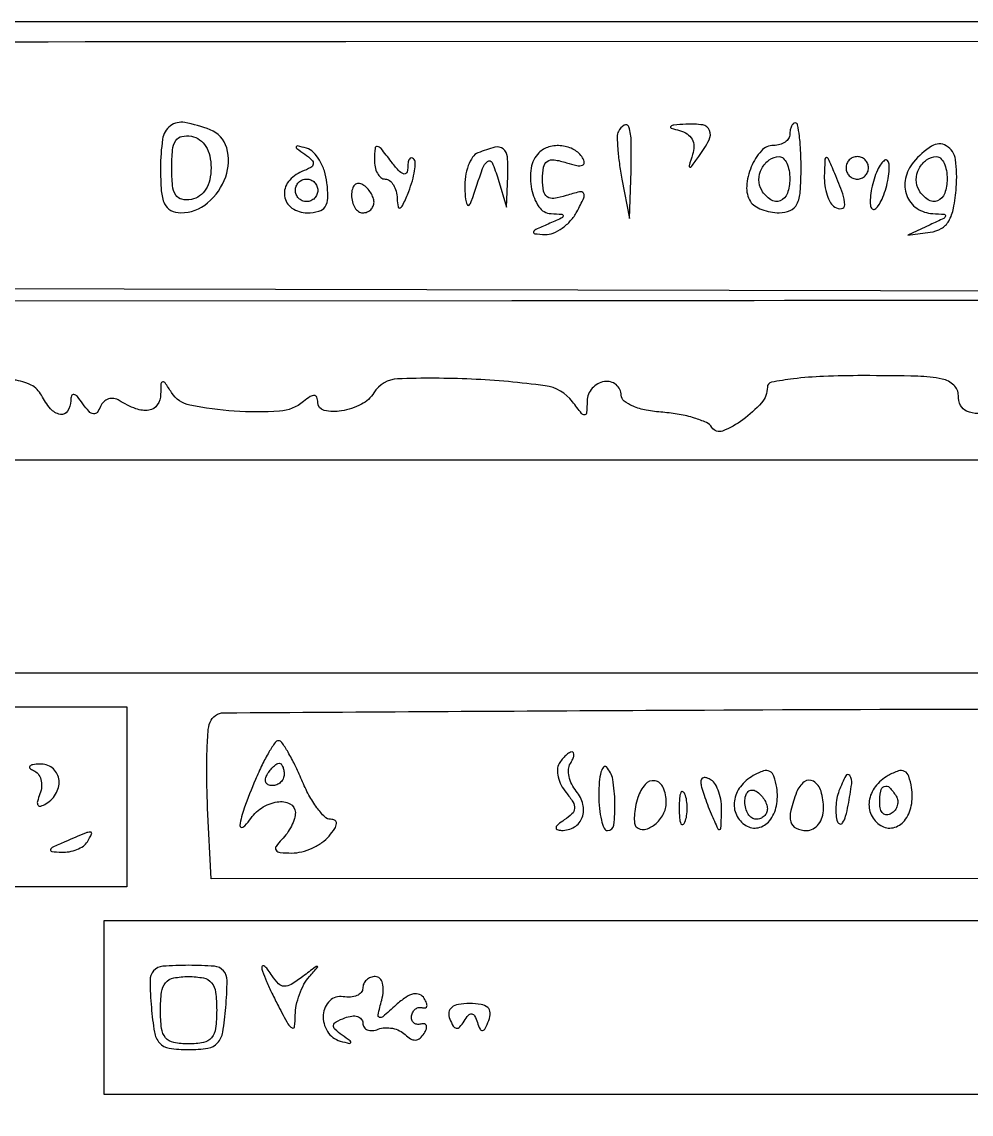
# Model space of a CAD drawing. Extents: x 0 to 960, y 2 to 508.
# Drawn here: x 449.7 to 534.1, y 410.8 to 508 of the extents above; entities that cross this region are included whole.
import ezdxf

# ---------------------------------------------------------------- set-up
doc = ezdxf.new("R2010")
doc.units = 0
doc.header["$MEASUREMENT"] = 0
doc.layers.get('0').update_dxf_attribs({"linetype": 'CONTINUOUS'})

msp = doc.modelspace()

# ---------------------------------------------------------------- linework, layer by layer
for points in [[(950.435205, 17.497208, 0.000014), (841.980241, 17.749425, 0.000448), (702.642048, 17.944951, 0.000127), (485.936462, 18), (20.872924, 18)], [(35, 483), (493.25, 483.195646, 0.000139), (665.793784, 483.317409, 0.000275), (802.789062, 483.527716, 0.00022)], [(528.327407, 270.897244, 0.00005), (624.844188, 271.243001, 0.000026), (722.113458, 271.606143, 0.197976)], [(390.897861, 407.965973, 0.000118), (246.535184, 408)], [(689, 485), (626.066422, 485), (563.132845, 485), (562.716254, 487.75), (562.299664, 490.5), (562.149832, 487.75, -0.044282), (561.925453, 486.190933, -0.189527), (561.40033, 485.433246, -0.130957), (560.369747, 485.08059, -0.017319), (558.04381, 485), (554.087619, 485), (553.742507, 492.25), (553.397394, 499.5), (553.198697, 491.746001), (553, 483.992002), (431.79506, 484.246001), (310.590119, 484.5)], [(534.766973, 473.12897, -0.096924), (533.731409, 473.340854, -0.185096), (533.195633, 473.851222, -0.111365), (533, 474.718674, 0.205919), (532.598586, 475.652034, 0.138856), (531.557068, 476.197608, 0.046245), (529.382336, 476.446948, 0.005433), (524.5, 476.5, 0.009555), (521.004094, 476.433187, 0.02053), (518.317605, 476.219772, 0.018231), (516.360748, 475.910424, 0.358682), (516, 475.472241, -0.181126), (515.481795, 474.088657, -0.056258), (513.816985, 472.563441, -0.06234), (512.021065, 471.571219, -0.364307), (511.0715, 471.88431, 0.147686), (510.577545, 472.321025, 0.032744), (509.511357, 472.72875, 0.031316), (508.167383, 473.053628, 0.025755), (506.702353, 473.234846, -0.029087), (505.229894, 473.426949, -0.050229), (504.046664, 473.777803, -0.067341), (503.256134, 474.233707, -0.231929), (503.002005, 474.75, 0.227871), (502.54463, 475.697574, 0.212189), (501.497306, 475.9704, 0.170337), (500.41209, 475.37645, 0.180527), (499.968197, 474.25, -0.012321), (499.922727, 473.188602, -0.379035), (499.748745, 473.016923, -0.241253), (499.473152, 473.139775, -0.006988), (498.65979, 474.179111, 0.199268), (496.221805, 475.598937, 0.022169), (489.674787, 476.187435, 0.020751), (483.103082, 476.21255, 0.249903), (480.987946, 474.980496, -0.136851), (479.872853, 473.951611, -0.076162), (478.105433, 473.363617, -0.099393), (476.573091, 473.408067, -0.349148), (476, 474.128719, 0.086657), (475.92289, 474.570295, 0.301977), (475.701789, 474.734396, 0.159444), (475.327724, 474.633173, 0.028063), (474.734394, 474.19453, -0.157263), (472.592554, 473.337183, -0.034311), (468.566496, 473.336433, -0.032808), (464.620083, 473.868445, -0.204724), (462.978314, 475, 0.009637), (462.41912, 475.848429, 0.291607), (462.194699, 475.943658, 0.350425), (462.046147, 475.777834, 0.011799), (462.015313, 474.838484, -0.148845), (461.71802, 473.893294, -0.208203), (460.977315, 473.428909, -0.128524), (459.80976, 473.553354, -0.049269), (458.33541, 474.284351, 0.100372), (457.85206, 474.465554, 0.11658), (457.363318, 474.429561, 0.117573), (456.945446, 474.17925, 0.103334), (456.661541, 473.756231, -0.066607), (456.360363, 473.227976, -0.275046), (456.032969, 473.09615, -0.173837), (455.640545, 473.309647, -0.028195), (455.091444, 474, 0.021325), (454.603821, 474.630643, 0.161814), (454.287572, 474.824151, 0.393062), (454.0879, 474.709625, 0.072317), (454.015313, 474.25, -0.141031), (453.739032, 473.33242, -0.305839), (453.092986, 473.055836, -0.16667), (452.216826, 473.556799, -0.061278), (451.402814, 474.75, 0.157573), (450.483798, 475.662679, 0.090323), (448.971804, 476.112569, 0.036457)], [(615.383203, 80.000173, -0.000023), (732.426715, 80.015952, -0.001336)]]:
    msp.add_lwpolyline(points, format="xyb")
for points in [[(0, 506.997931, 0.413744), (0.499175, 506.497956, 0.000009), (119.565086, 506.309239, 0.000389), (266.438022, 506.193292, 0.000135), (478.500003, 506.247931), (957.000006, 506.5), (957.000003, 492.25, 0.003283), (957.051316, 484.433909, 0.022941), (957.276316, 480.624999, 0.050445), (957.702039, 478.584445, 0.327042), (958.5, 478, 0.332163), (959.30285, 478.599499, 0.04712), (959.725, 480.75, 0.021839), (959.949138, 484.748421, 0.003082), (960, 493), (960, 508), (480, 508, 0.000134), (267.362961, 507.942881, 0.000388), (120.002198, 507.749478, 0.000009), (0.498924, 507.497915, 0.413592)], [(462, 495, 0.018269), (462.075295, 492.939985, 0.08767), (462.3625, 491.805556, 0.167991), (462.917027, 491.217106, 0.121136), (463.8, 491, 0.177466), (466.196366, 491.878206, 0.132742), (467.807584, 494.211697, 0.155086), (467.891413, 496.778718, 0.236601), (466.418213, 498.393011, 0.044796), (464.157977, 499.035311, 0.213728), (462.883537, 498.731827, 0.194597), (462.187809, 497.548511, 0.036797)], [(508.194574, 498.321349, -0.082877), (508.864112, 498.019866, -0.122101), (509.296623, 497.545552, -0.121205), (509.459403, 496.921352, -0.080927), (509.350242, 496.18735, 0.004026), (509.041121, 495.191887, 0.4023), (509.101999, 495.072613, 0.327777), (509.245651, 495.116987, 0.003531), (509.890355, 496, 0.033704), (510.813783, 497.485371, 0.219782), (510.861861, 498.340825, 0.27008), (510.255411, 498.818021, 0.047691), (508.75, 498.883999, 0.007184), (507.680202, 498.813419, 0.179804), (507.417648, 498.691077, 0.554937), (507.452987, 498.543029, 0.01638)], [(518, 498, -0.141874), (517.889573, 497.61866, -0.099744), (517.57917, 497.29375, -0.084602), (517.114976, 497.074877, -0.068054), (516.567388, 497, 0.212468), (515.467765, 496.510639, 0.085137), (514.568431, 495.087313, 0.080784), (514.160832, 493.365366, 0.157479), (514.494469, 492.008949, 0.110683), (514.872737, 491.62199, 0.050409), (515.505026, 491.296379, 0.046495), (516.270296, 491.074747, 0.047279), (517.059017, 491, 0.101924), (518.039162, 491.201897, 0.180092), (518.628689, 491.765203, 0.095616), (518.925073, 492.874334, 0.017619), (519, 495, 0.011735), (518.964002, 496.53358, 0.019357), (518.853125, 497.825, 0.014069), (518.69791, 498.834959, 0.362246), (518.5, 499, 0.191087), (518.309059, 498.924262, 0.088204), (518.146875, 498.70625, 0.068025), (518.036847, 498.382709, 0.048028)], [(502.752489, 498.25, 0.117561), (502.645509, 497.770392, 0.01452), (502.692571, 496.692187, 0.016503), (502.830133, 495.395117, 0.012956), (503.061831, 494), (503.736718, 490.5), (503.868359, 494.75, 0.011812), (503.887354, 497.337403, 0.073218), (503.67307, 498.644802, 0.477955), (503.268306, 498.802004, 0.150118)], [(466.5, 495, -0.054239), (466.38444, 493.937852, -0.085284), (466.038986, 493.089983, -0.100563), (465.482254, 492.501297, -0.106041), (464.75, 492.190371, -0.100057), (463.899296, 492.198194, -0.204036), (463.362261, 492.574492, -0.115792), (463.075836, 493.420352, -0.02399), (463, 495, -0.02399), (463.075836, 496.579648, -0.115792), (463.362261, 497.425508, -0.204036), (463.899296, 497.801806, -0.100057), (464.75, 497.809629, -0.106041), (465.482254, 497.498703, -0.100563), (466.038986, 496.910017, -0.085284), (466.38444, 496.062148, -0.054239)], [(474.833846, 496.215294, -0.033349), (475.474484, 495.698245, -0.25149), (475.597189, 495.342694, -0.235491), (475.370699, 495.027446, -0.029717), (474.583846, 494.670548, 0.138329), (473.379147, 493.771123, 0.198883), (473.038637, 492.500936, 0.212646), (473.69812, 491.424745, 0.15164), (475.066422, 491, 0.063125), (476.089994, 491.129743, 0.186866), (476.655818, 491.535089, 0.142947), (476.889243, 492.30129, 0.032407), (476.816422, 493.672881, 0.049767), (476.584102, 494.725197, 0.054218), (476.152324, 495.679058, 0.0611), (475.597698, 496.400445, 0.133453), (475, 496.749012, 0.007171), (474.195992, 496.952839, 0.394473), (474.071513, 496.881975, 0.319113), (474.121577, 496.72885, 0.006159)], [(495.666667, 496.333333, 0.158383), (494.977314, 494.980412, 0.08897), (495.015289, 493.117978, 0.098431), (495.675043, 491.531437, 0.239512), (496.75, 490.929715, -0.011173), (497.721577, 490.868926, -0.467319), (497.827495, 490.717909, -0.223503), (497.652006, 490.510599, -0.005675), (496.5, 490, 0.006475), (495.387493, 489.504775, 0.21351), (495.198914, 489.289042, 0.474728), (495.303408, 489.132579, 0.01364), (496.214816, 489.070285, 0.106001), (496.953612, 489.197294, 0.059695), (497.755202, 489.635943, 0.055592), (498.494375, 490.298812, 0.059395), (499.050643, 491.094628, 0.012883), (499.672462, 492.332122, 0.264031), (499.641715, 492.733713, 0.314663), (499.295038, 492.867535, 0.016505), (498.085827, 492.527241, -0.040484), (497.015906, 492.280776, -0.192392), (496.41674, 492.424013, -0.198315), (496.09216, 492.93664, -0.043253), (496, 494, -0.043206), (496.092635, 495.070007, -0.201685), (496.41989, 495.579731, -0.191177), (497.026419, 495.718056, -0.038459), (498.125229, 495.460254, 0.021768), (499.055035, 495.209117, 0.128686), (499.554692, 495.226959, 0.359143), (499.712143, 495.462349, 0.113869), (499.566212, 495.892866, 0.129036), (498.810467, 496.611983, 0.098173), (497.716907, 496.960105, 0.097916), (496.570716, 496.865061, 0.127549)], [(529.010569, 495.512735, 0.119706), (528.299406, 494.057075, 0.144215), (528.405926, 492.544109, 0.154332), (529.298506, 491.401107, 0.141463), (530.718615, 490.929715, -0.010235), (531.744581, 490.868181, -0.454825), (531.857897, 490.714934, -0.229098), (531.68984, 490.501689, -0.005323), (530.5, 489.938203), (528.5, 489.016978), (530.5, 489.266805, 0.100485), (531.4766, 489.5954, 0.13105), (532.140558, 490.259469, 0.085615), (532.561894, 491.399946, 0.025084), (532.810365, 493.258317, 0.056218), (532.737024, 495.738742, 0.22715), (531.919335, 496.963695, 0.284208), (530.62108, 496.939889, 0.07663)], [(481.031803, 495.75, 0.055266), (481.093736, 495.080546, 0.075812), (481.303092, 494.514063, 0.096209), (481.621002, 494.13445, 0.17212), (482, 494, -0.167543), (482.386542, 493.866735, -0.090437), (482.72487, 493.485937, -0.072704), (482.964977, 492.919409, -0.054934), (483.063386, 492.25, 0.034598), (483.139635, 491.529076, 0.533259), (483.330654, 491.444582, 0.148072), (483.606183, 491.762914, 0.009732), (484.084869, 492.895184, 0.024536), (484.413652, 493.850538, 0.033462), (484.608339, 494.739968, 0.035361), (484.664735, 495.462453, 0.200786), (484.521483, 495.811851, 0.21739), (484.325446, 495.885031, 0.240059), (484.153186, 495.781295, 0.102993), (484.035833, 495.462079, 0.036774), (484, 494.975537, -0.132657), (483.887232, 494.557981, -0.371113), (483.622268, 494.466475, -0.11572), (483.176708, 494.77696, -0.021058), (482.531803, 495.55887, 0.007128), (481.626734, 496.720677, 0.194392), (481.294418, 496.90688, 0.423232), (481.088541, 496.742426, 0.019471)], [(490.25, 496.337719, 0.150181), (489.776218, 495.953286, 0.05938), (489.390378, 495.198163, 0.051688), (489.141201, 494.224237, 0.044226), (489.078947, 493.166667, 0.017073), (489.13937, 492.219996, 0.090986), (489.281661, 491.723958, 0.50631), (489.463525, 491.692253, 0.121623), (489.658175, 492, -0.004445), (490.666941, 494.937332, -0.13384), (491.107886, 495.573908, -0.505927), (491.505046, 495.477618, -0.025026), (492.037968, 494), (492.80064, 491.5), (492.90032, 494.25, 0.026989), (492.86957, 495.983817, 0.211023), (492.500199, 496.680266, 0.233794), (491.764564, 496.835425, 0.033027)], [(518, 494, -0.086441), (517.77983, 492.735988, -0.21455), (517.141919, 492.074954, -0.248207), (516.303763, 492.164196, -0.106542), (515.5, 493, -0.144187), (515.245197, 493.930897, -0.115518), (515.502676, 494.942453, -0.118376), (516.174754, 495.716636, -0.156311), (517.059017, 496, -0.200667), (517.418575, 495.849643, -0.084925), (517.723586, 495.4125, -0.064972), (517.93082, 494.76556, -0.045091)], [(523, 495, 0.099038), (523.076342, 494.618362, 0.097945), (523.29375, 494.29375, 0.097945), (523.618362, 494.076342, 0.099038), (524, 494, 0.099038), (524.381638, 494.076342, 0.097945), (524.70625, 494.29375, 0.097945), (524.923658, 494.618362, 0.099038), (525, 495, 0.099038), (524.923658, 495.381638, 0.097945), (524.70625, 495.70625, 0.097945), (524.381638, 495.923658, 0.099038), (524, 496, 0.099038), (523.618362, 495.923658, 0.097945), (523.29375, 495.70625, 0.097945), (523.076342, 495.381638, 0.099038)], [(532, 494, -0.086441), (531.77983, 492.735988, -0.21455), (531.141919, 492.074954, -0.248207), (530.303763, 492.164196, -0.106542), (529.5, 493, -0.144187), (529.245197, 493.930897, -0.115518), (529.502676, 494.942453, -0.118376), (530.174754, 495.716636, -0.156311), (531.059017, 496, -0.200667), (531.418575, 495.849643, -0.084925), (531.723586, 495.4125, -0.064972), (531.93082, 494.76556, -0.045091)], [(521.070285, 494.309017, 0.042673), (521.117381, 493.425041, 0.045307), (521.314396, 492.580088, 0.049915), (521.621061, 491.892224, 0.125173), (522, 491.5, 0.170953), (522.600228, 491.368962, 0.378432), (522.887087, 491.693694, 0.086739), (522.711699, 492.697095, 0.014943), (522, 494.5, 0.003353), (521.41595, 495.834417, 0.352087), (521.249832, 495.919734, 0.343362), (521.126981, 495.775846, 0.003282)], [(525.5, 494, 0.02589), (525.275275, 493.139896, 0.033766), (525.16478, 492.334178, 0.03586), (525.166688, 491.677875, 0.179595), (525.317388, 491.349279, 0.359517), (525.561009, 491.32603, 0.088737), (525.87103, 491.627928, 0.052153), (526.202482, 492.210259, 0.026483), (526.5, 493, 0.02589), (526.724725, 493.860104, 0.033766), (526.83522, 494.665822, 0.03586), (526.833312, 495.322125, 0.179595), (526.682612, 495.650721, 0.359517), (526.438991, 495.67397, 0.088737), (526.12897, 495.372072, 0.052153), (525.797518, 494.789741, 0.026483)], [(476, 493, -0.099038), (475.923658, 492.618362, -0.097945), (475.70625, 492.29375, -0.097945), (475.381638, 492.076342, -0.099038), (475, 492, -0.099038), (474.618362, 492.076342, -0.097945), (474.29375, 492.29375, -0.097945), (474.076342, 492.618362, -0.099038), (474, 493, -0.099038), (474.076342, 493.381638, -0.097945), (474.29375, 493.70625, -0.097945), (474.618362, 493.923658, -0.099038), (475, 494, -0.099038), (475.381638, 493.923658, -0.097945), (475.70625, 493.70625, -0.097945), (475.923658, 493.381638, -0.099038)], [(479, 492.559017, 0.062283), (479.074545, 491.962904, 0.080552), (479.29375, 491.457961, 0.097988), (479.618621, 491.120018, 0.153634), (480, 491, 0.092995), (480.381732, 491.071618, 0.096318), (480.70625, 491.276414, 0.099231), (480.923444, 491.581949, 0.105429), (481, 491.940983, 0.089642), (480.926698, 492.346558, 0.053229), (480.70625, 492.7871, 0.051032), (480.382515, 493.193797, 0.06081), (480, 493.5, 0.139169), (479.620352, 493.607943, 0.191142), (479.29375, 493.478525, 0.138808), (479.073267, 493.110654, 0.066118)], [(5.998407, 426.25), (5.996813, 402.5), (14.248407, 402.5), (22.5, 402.5), (22.753164, 248.25), (23.006328, 94), (14.503164, 94), (6, 94), (6, 75.513061), (6, 57.026122), (16.25, 57.412259, -0.009139), (24.444737, 57.571062, -0.000017), (159.275, 57.714579, -0.000125), (310.797984, 57.832731, -0.000078), (488.75, 57.899198), (951, 58), (951, 254), (951, 450), (478.5, 450), (6, 450)], [(880.5, 439.185989), (880.5, 431.871978), (673.5, 431.781732), (466.5, 431.691487), (466.198527, 437.990416, -0.008524), (466.121212, 440.501744, -0.010599), (466.138656, 442.837861, -0.00903), (466.229815, 444.7875, -0.07555), (466.418054, 445.647049, -0.30879), (467.630281, 446.486, -0.000263), (505.199325, 446.706089, -0.00143), (560.728085, 446.84332, -0.000208), (673.719527, 446.752376), (880.5, 446.5)], [(470.448973, 440.532119, 0.011184), (469.450507, 437.983671, 0.052404), (469.067013, 436.458477, 0.656088), (469.330611, 436.296453, 0.099433), (469.935345, 436.929626, -0.106712), (470.987253, 437.999708, -0.104157), (472.395943, 438.552219, -0.159072), (473.524089, 438.382539, -0.283771), (474, 437.611516, -0.077402), (473.914269, 437.061024, -0.038205), (473.6475, 436.403383, -0.036742), (473.259243, 435.748544, -0.044219), (472.8, 435.2, 0.039607), (472.282075, 434.592809, 0.325427), (472.282824, 434.25, 0.216617), (472.648155, 434.044337, 0.021525), (473.677555, 434, 0.06198), (474.564343, 434.11035, 0.044148), (475.510515, 434.440625, 0.044578), (476.371203, 434.925653, 0.069059), (477, 435.5, 0.02604), (477.50674, 436.179675, 0.125213), (477.6662, 436.631238, 0.292626), (477.529298, 436.894829, 0.131352), (477.135865, 437, -0.200347), (476.615448, 437.217248, -0.036578), (475.923038, 438.028125, -0.034285), (475.205548, 439.159706, -0.025196), (474.564447, 440.5, 0.013696), (473.960421, 441.841149, 0.020592), (473.354778, 442.971875, 0.016304), (472.804398, 443.839068, 0.248076), (472.5, 444, 0.247515), (472.195904, 443.839639, 0.016537), (471.649164, 442.98131, 0.020761), (471.047857, 441.860951, 0.013823)], [(497.472927, 441.956195, 0.132129), (497.319589, 441.443918, 0.06678), (497.390908, 440.768862, 0.059129), (497.661187, 440.043648, 0.054519), (498.099608, 439.37998, -0.034249), (498.702855, 438.542541, -0.156978), (498.845951, 437.968658, -0.1856), (498.617514, 437.475874, -0.051427), (497.935698, 436.939097, 0.024895), (497.380043, 436.547464, 0.163461), (497.195061, 436.266969, 0.393663), (497.292825, 436.084168, 0.079358), (497.690983, 436.015313, 0.139323), (498.827268, 436.32247, 0.169235), (499.529493, 437.165322, 0.153249), (499.594021, 438.332973, 0.111407), (499, 439.5, -0.059061), (498.599841, 440.117838, -0.06142), (498.361648, 440.804118, -0.068284), (498.312926, 441.452288, -0.123686), (498.472927, 441.956195, 0.033268), (498.685133, 442.356869, 0.070723), (498.781659, 442.693382, 0.136633), (498.752387, 442.911422, 0.299982), (498.618034, 443, 0.144913), (498.382148, 442.930168, 0.0409), (498.075409, 442.693382, 0.037555), (497.756648, 442.355693, 0.031991)], [(450.693823, 441.356445, -0.130964), (451.10197, 441.048219, -0.098367), (451.356668, 440.543613, -0.08641), (451.418668, 439.919019, -0.07337), (451.273884, 439.271347, 0.028475), (451.055155, 438.587278, 0.207409), (451.10764, 438.254608, 0.345663), (451.349813, 438.169028, 0.056974), (451.830061, 438.394972, 0.133026), (452.750084, 439.377172, 0.164272), (452.952004, 440.608111, 0.192595), (452.368217, 441.574163, 0.174688), (451.25, 441.921053, 0.025619), (450.639004, 441.862025, 0.16276), (450.364748, 441.722633, 0.439962), (450.373689, 441.54772, 0.076249)], [(473, 441, -0.105053), (472.918938, 440.618444, -0.099167), (472.688914, 440.29375, -0.09642), (472.345238, 440.076123, -0.093332), (471.940983, 440, -0.108972), (471.586039, 440.078288, -0.182303), (471.3746, 440.29375, -0.161196), (471.343488, 440.6179, -0.082592), (471.5, 441, -0.029505), (471.768994, 441.382774, -0.035638), (472.066025, 441.70625, -0.038439), (472.34829, 441.934461, -0.151918), (472.559017, 442, -0.210953), (472.727648, 441.92554, -0.081139), (472.870461, 441.70625, -0.061769), (472.967655, 441.382849, -0.042167)], [(501, 439.166667, 0.023337), (501.056674, 437.953072, 0.037286), (501.230013, 436.930208, 0.043154), (501.479795, 436.197773, 0.297292), (501.783022, 436, 0.378857), (502.338183, 436.49115, 0.035386), (502.440132, 438.470417, 0.037178), (502.244498, 440.55442, 0.155607), (501.673899, 441.659434, 0.448847), (501.419116, 441.64454, 0.101493), (501.197958, 441.205167, 0.045979), (501.046971, 440.33672, 0.020064)], [(510.070285, 440.309017, 0.047528), (510.15053, 439.872121, 0.01075), (510.372382, 439.150149, 0.011043), (510.665843, 438.325037, 0.010516), (511, 437.5, 0.003353), (511.58405, 436.165583, 0.352087), (511.750168, 436.080266, 0.343362), (511.873019, 436.224154, 0.003282), (511.929715, 437.690983, 0.042673), (511.882619, 438.574959, 0.045307), (511.685604, 439.419912, 0.049915), (511.378939, 440.107776, 0.125173), (511, 440.5, 0.055812), (510.621459, 440.679166, 0.134085), (510.314396, 440.698838, 0.213971), (510.127066, 440.563913, 0.154124)], [(514.75, 440.891005, 0.099255), (513.606615, 439.90254, 0.128713), (513.063924, 438.633342, 0.147805), (513.246109, 437.389574, 0.145589), (514.087132, 436.446149, 0.193981), (515.191422, 436.256169, 0.170448), (516.193738, 436.871363, 0.123425), (516.81007, 438.190609, 0.08843), (516.834665, 439.82536, 0.039188), (516.587282, 440.837599, 0.197565), (516.216329, 441.270807, 0.206673), (515.659866, 441.306999, 0.04311)], [(522.374286, 439.532989, 0.046331), (522.190133, 438.877331, 0.033136), (522.102681, 438.120035, 0.033659), (522.116413, 437.380642, 0.05925), (522.240193, 436.782989, 0.258326), (522.453181, 436.587489, 0.317691), (522.697819, 436.684691, 0.075673), (522.964465, 437.271785, 0.021502), (523.195851, 438.25, 0.014947), (523.504866, 440.172395, 0.176565), (523.342445, 440.898597, 0.576761), (522.981566, 440.882317, 0.028256)], [(526.75, 440.891005, 0.099255), (525.606615, 439.90254, 0.128713), (525.063924, 438.633342, 0.147805), (525.246109, 437.389574, 0.145589), (526.087132, 436.446149, 0.193981), (527.191422, 436.256169, 0.170448), (528.193738, 436.871363, 0.123425), (528.81007, 438.190609, 0.08843), (528.834665, 439.82536, 0.039188), (528.587282, 440.837599, 0.197565), (528.216329, 441.270807, 0.206673), (527.659866, 441.306999, 0.04311)], [(504.48069, 438.93916, 0.027941), (504.265254, 438.100568, 0.035681), (504.166385, 437.309029, 0.038557), (504.182015, 436.661779, 0.172733), (504.342163, 436.324504, 0.250403), (505.075841, 436.101819, 0.123091), (505.983948, 436.53043, 0.098468), (506.734253, 437.442189, 0.12369), (507, 438.5, 0.097439), (506.737221, 439.835625, 0.257922), (506.003793, 440.425603, 0.265039), (505.132327, 440.11185, 0.100264)], [(516, 437.940983, -0.105429), (515.923444, 437.581949, -0.099231), (515.70625, 437.276414, -0.096318), (515.381732, 437.071618, -0.092995), (515, 437, -0.153634), (514.618621, 437.120018, -0.097988), (514.29375, 437.457961, -0.080552), (514.074545, 437.962904, -0.062283), (514, 438.559017, -0.066118), (514.073267, 439.110654, -0.138808), (514.29375, 439.478525, -0.191142), (514.620352, 439.607943, -0.139169), (515, 439.5, -0.06081), (515.382515, 439.193797, -0.051032), (515.70625, 438.7871, -0.053229), (515.926698, 438.346558, -0.089642)], [(518.604785, 439.412469, 0.029218), (518.084776, 437.777787, 0.12721), (518.088296, 436.770045, 0.224047), (518.560474, 436.206455, 0.108576), (519.5, 436, 0.128528), (520.07204, 436.149516, 0.100726), (520.559375, 436.570164, 0.089148), (520.887055, 437.199409, 0.075715), (521, 437.940983, 0.072024), (520.774815, 439.496145, 0.185148), (520.095272, 440.38312, 0.314863), (519.283056, 440.335003, 0.13459)], [(527.457295, 439.069098, -0.108373), (527.598899, 438.665803, -0.099685), (527.565079, 438.22714, -0.095498), (527.360589, 437.820631, -0.090427), (527.016312, 437.510081, -0.136093), (526.63036, 437.397824, -0.190788), (526.298542, 437.524436, -0.140899), (526.074611, 437.890269, -0.067432), (526, 438.440983, -0.039415), (526.085158, 439.519563, -0.25701), (526.407182, 439.933879, -0.315493), (526.86686, 439.838655, -0.050477)], [(508.157895, 438, 0.017491), (508.189089, 437.10856, 0.078554), (508.306058, 436.601562, 0.447206), (508.474999, 436.540618, 0.174857), (508.662281, 436.75, 0.057986), (508.818615, 437.320008, 0.037979), (508.87034, 438, 0.037979), (508.818615, 438.679992, 0.057986), (508.662281, 439.25, 0.174857), (508.474999, 439.459382, 0.447206), (508.306058, 439.398438, 0.078554), (508.189089, 438.89144, 0.017491)], [(453.5, 435, 0.007086), (452.414842, 434.515361, 0.206801), (452.217153, 434.2939, 0.479221), (452.320418, 434.13381, 0.015651), (453.190983, 434.070285, 0.054957), (453.883647, 434.117642, 0.051224), (454.566787, 434.314396, 0.054947), (455.14007, 434.622072, 0.104092), (455.5, 435, 0.02781), (455.876953, 435.693352, 0.550582), (455.769967, 435.862409, 0.099104), (455.328061, 435.773951, 0.002683)], [(461.189635, 420.25, 0.020378), (461.461398, 418.057556, 0.140701), (461.921996, 417.088364, 0.177086), (462.772952, 416.626741, 0.036644), (464.5, 416.5, 0.036644), (466.227048, 416.626741, 0.177086), (467.078004, 417.088364, 0.140701), (467.538602, 418.057556, 0.020378), (467.810365, 420.25, 0.016335), (467.92991, 422.643328, 0.187256), (467.609692, 423.512504, 0.196183), (466.794434, 423.916566, 0.018176), (464.5, 424, 0.018176), (462.205566, 423.916566, 0.196183), (461.390308, 423.512504, 0.187256), (461.07009, 422.643328, 0.016335)], [(471.015313, 423.864307, 0.097069), (471.081838, 423.475471, 0.00918), (471.443313, 422.573959, 0.01147), (471.922854, 421.507693, 0.008788), (472.493839, 420.364307, 0.00637), (473.343413, 418.784737, 0.142767), (473.70822, 418.423146, 0.532937), (473.937098, 418.542868, 0.026644), (473.993839, 419.55, -0.051192), (474.087645, 420.437548, -0.035371), (474.365378, 421.409583, -0.035725), (474.770595, 422.315909, -0.059161), (475.25, 423.001772, 0.002782), (475.981994, 423.831894, 0.635017), (475.949928, 423.904787, 0.168709), (475.778035, 423.849828, 0.001497), (474.673785, 423.016074, -0.02428), (473.638936, 422.306329, -0.143535), (473.012031, 422.134522, -0.197106), (472.500426, 422.354971, -0.052686), (471.939097, 423.064302, 0.01931), (471.588186, 423.574176, 0.053973), (471.292991, 423.891529, 0.182231), (471.111164, 423.958563, 0.405052)], [(467, 420, -0.030103), (466.902765, 418.386401, -0.144586), (466.541667, 417.55, -0.173074), (465.824437, 417.126572, -0.047675), (464.5, 417, -0.047675), (463.175563, 417.126572, -0.173074), (462.458333, 417.55, -0.144586), (462.097235, 418.386401, -0.030103), (462, 420, -0.030103), (462.097235, 421.613599, -0.144586), (462.458333, 422.45, -0.173074), (463.175563, 422.873428, -0.047675), (464.5, 423, -0.047675), (465.824437, 422.873428, -0.173074), (466.541667, 422.45, -0.144586), (466.902765, 421.613599, -0.030103)], [(480, 421.956163, -0.178556), (479.861993, 421.582031, -0.115289), (479.485937, 421.305268, -0.086169), (478.91959, 421.170881, -0.056917), (478.25, 421.206163, 0.237793), (477.058301, 420.836797, 0.187165), (476.483094, 419.593344, 0.156172), (476.856732, 418.109144, 0.189172), (478, 417.257202, 0.007026), (478.804447, 417.049707, 0.394792), (478.928098, 417.119463, 0.320149), (478.878753, 417.271139, 0.006054), (478.166154, 417.784706, -0.033349), (477.525516, 418.301755, -0.25149), (477.402811, 418.657306, -0.235491), (477.629301, 418.972554, -0.029717), (478.416154, 419.329452, -0.059179), (479.022455, 419.483096, -0.104673), (479.534745, 419.442737, -0.149517), (479.871068, 419.220441, -0.174211), (480, 418.861626, 0.147914), (480.110766, 418.495392, 0.152595), (480.40483, 418.257329, 0.11734), (480.851083, 418.192585, 0.069329), (481.378145, 418.314866, -0.079445), (481.980314, 418.441862, -0.062025), (482.64785, 418.391972, -0.062547), (483.276797, 418.181154, -0.084461), (483.765277, 417.834723, 0.063328), (484.25239, 417.457522, 0.149353), (484.694534, 417.351237, 0.162265), (485.096108, 417.512716, 0.078452), (485.461462, 417.937644, 0.052235), (485.658455, 418.346286, 0.170433), (485.660586, 418.642214, 0.27136), (485.489197, 418.789652, 0.114328), (485.17433, 418.774777, -0.099398), (484.814354, 418.747101, -0.151164), (484.530272, 418.874466, -0.151329), (484.367953, 419.139874, -0.099679), (484.35, 419.5, -0.086098), (484.469874, 419.860931, -0.110066), (484.698084, 420.125534, -0.12123), (484.998559, 420.252071, -0.120338), (485.32433, 420.225223, 0.140177), (485.578559, 420.214231, 0.296407), (485.708641, 420.351326, 0.143461), (485.679167, 420.638884, 0.041638), (485.475052, 421.040366, 0.153129), (485.057569, 421.401626, 0.159365), (484.51578, 421.452352, 0.095403), (483.825882, 421.15008, 0.033109), (482.970271, 420.473096, -0.005458), (481.7868, 419.42534, -0.266091), (481.488594, 419.366875, -0.384213), (481.364222, 419.588898, -0.008188), (481.68618, 420.907953, 0.04535), (481.82373, 421.733295, 0.085282), (481.759371, 422.404102, 0.129704), (481.509723, 422.836333, 0.199864), (481.116631, 423, 0.092362), (480.690365, 422.920581, 0.096123), (480.32801, 422.693373, 0.099349), (480.085509, 422.354432, 0.106142)], [(487.747295, 419.216154, 0.037174), (488.041196, 418.593038, 0.231449), (488.324171, 418.399083, 0.25278), (488.632474, 418.511344, 0.043235), (489.018113, 419.029307, -0.035356), (489.404377, 419.56552, -0.248356), (489.692538, 419.683631, -0.256035), (489.945832, 419.510652, -0.03716), (490.195429, 418.913714, 0.032023), (490.440023, 418.311449, 0.337897), (490.662258, 418.19876, 0.239711), (490.8972, 418.378463, 0.020225), (491.208347, 419.100562, 0.095237), (491.329737, 419.781139, 0.212368), (491.114154, 420.248844, 0.142817), (490.530973, 420.521011, 0.038252), (489.5, 420.6, 0.040183), (488.514811, 420.520697, 0.127609), (487.914659, 420.256643, 0.200203), (487.670449, 419.817252, 0.120201)]]:
    msp.add_lwpolyline(points, format="xyb", close=True)
msp.add_lwpolyline([(6.122546, 469), (478.561273, 469), (951, 469)])
for points in [[(459, 439), (459, 431), (235.5, 431), (12, 431), (12, 439), (12, 447), (235.5, 447), (459, 447)], [(858.792064, 420.25), (858.5, 412.5), (657.750833, 412.5), (457.001667, 412.5), (457.000833, 420.25), (457, 428), (658.042064, 428), (859.084129, 428)]]:
    msp.add_lwpolyline(points, close=True)

doc.saveas('drawing.dxf')
